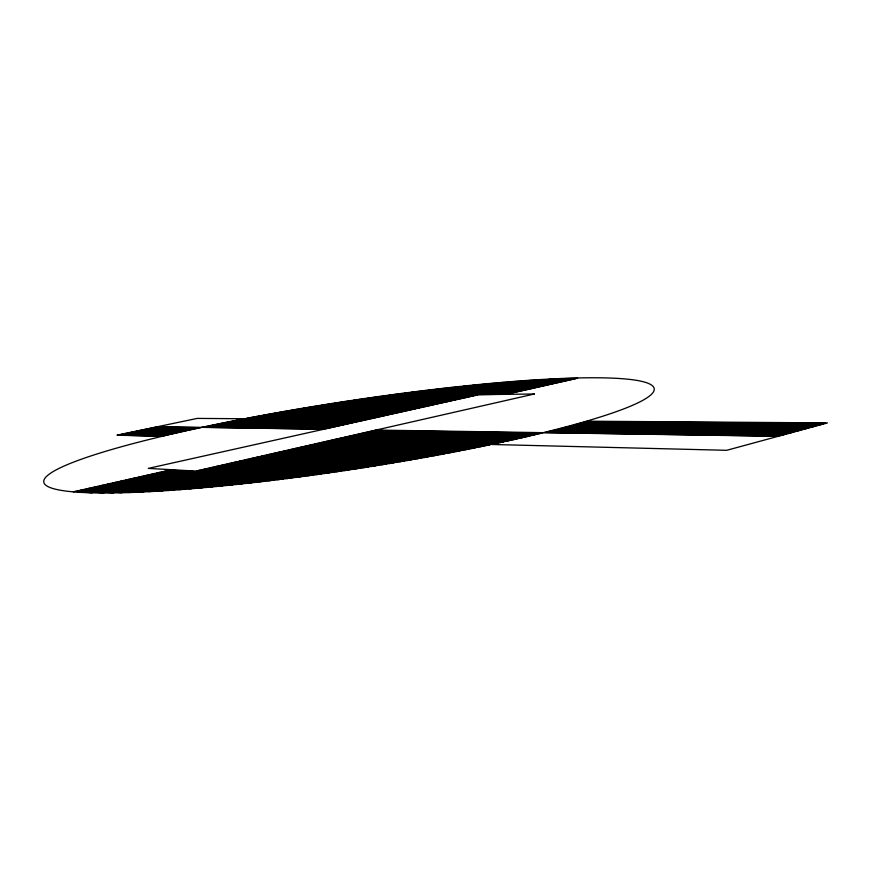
<?xml version="1.0" encoding="UTF-8"?>
<svg xmlns="http://www.w3.org/2000/svg" width="871" height="871" viewBox="0 0 871 871"><rect width="100%" height="100%" fill="white"/><g stroke="black" fill="none" stroke-linecap="round" stroke-linejoin="round"><path stroke-width="1.31" d="M73.349 491.832L171.533 469.709M506.007 394.345L577.593 378.221M564.909 378.602L577.114 378.319M548.621 379.331L575.263 378.743M538.028 379.941L573.401 379.157M529.372 380.496L571.539 379.582M521.805 381.03L569.678 379.996M514.957 381.542L567.805 380.42M508.62 382.042L565.932 380.845M502.698 382.532L564.06 381.269M497.101 383.011L562.187 381.683M491.767 383.49L560.303 382.108M486.66 383.959L558.431 382.532M481.75 384.427L556.536 382.957M477.014 384.884L554.653 383.382M472.42 385.341L552.758 383.806M467.956 385.799L550.864 384.242M463.622 386.245L548.97 384.666M459.387 386.691L547.075 385.091M455.261 387.138L545.17 385.526M451.222 387.573L543.264 385.951M447.259 388.02L541.359 386.376M443.383 388.455L539.443 386.811M439.572 388.891L537.527 387.247M435.838 389.326L535.611 387.671M432.158 389.751L533.694 388.107M428.543 390.186L531.767 388.542M424.972 390.611L529.84 388.978M421.466 391.046L527.913 389.413M418.004 391.471L525.986 389.849M414.585 391.896L524.048 390.284M411.221 392.32L522.11 390.72M407.889 392.745L520.161 391.155M404.601 393.169L518.223 391.591M401.357 393.594L516.274 392.037M398.145 394.019L514.326 392.473M394.966 394.432L512.366 392.908M391.819 394.857L510.417 393.354M388.716 395.282L508.457 393.79M385.635 395.695L506.487 394.236M382.587 396.12L477.362 394.999M379.56 396.534L475.414 395.434M376.577 396.947L473.454 395.87M373.605 397.372L471.494 396.305M370.665 397.786L469.534 396.74M367.747 398.199L467.575 397.187M364.862 398.624L465.604 397.622M361.988 399.038L463.633 398.058M359.146 399.451L461.663 398.504M356.326 399.865L459.692 398.94M353.517 400.279L457.711 399.386M350.741 400.693L455.729 399.822M347.975 401.117L453.747 400.268M345.232 401.531L451.755 400.714M342.51 401.945L449.763 401.15M339.81 402.358L447.77 401.596M337.121 402.772L445.767 402.043M334.453 403.186L443.775 402.489M331.797 403.6L441.771 402.935M329.162 404.013L439.757 403.382M326.549 404.427L437.754 403.828M323.947 404.841L435.74 404.286M321.355 405.255L433.714 404.732M318.786 405.668L431.7 405.178M316.227 406.093L429.675 405.636M313.68 406.507L427.65 406.082M311.154 406.92L425.625 406.539M308.639 407.334L423.589 406.986M306.135 407.748L421.553 407.443M303.652 408.161L419.517 407.9M301.17 408.575L417.47 408.357M298.709 408.989L415.423 408.815M296.26 409.414L413.377 409.272M293.821 409.827L411.33 409.729M291.393 410.241L409.272 410.187M288.987 410.655L407.214 410.644M286.581 411.079L405.146 411.101M284.186 411.493L403.088 411.558M281.812 411.907L401.019 412.027M279.439 412.331L398.951 412.484M277.087 412.745L396.871 412.952M274.735 413.17L394.792 413.409M272.394 413.583L392.712 413.877M270.075 414.008L390.622 414.346M267.756 414.422L388.542 414.803M265.448 414.846L386.441 415.271M263.151 415.26L384.351 415.739M260.865 415.685L382.249 416.207M258.589 416.109L380.148 416.676M256.314 416.523L378.047 417.144M254.06 416.948L375.934 417.623M251.806 417.372L373.822 418.091M249.563 417.797L371.71 418.559M247.331 418.222L369.587 419.038M244.577 418.744L197.26 418.407L116.986 435.184L162.039 436.306M245.11 418.646L367.464 419.506M587.228 421.194L827.45 422.903L726.708 450.307L491.821 444.482M242.9 419.071L365.341 419.985M585.758 421.618L825.621 423.404M240.69 419.495L363.218 420.453M583.81 422.185L823.215 424.057M238.491 419.92L361.084 420.933M581.828 422.751L820.798 424.721M236.302 420.345L358.95 421.412M579.814 423.317L818.37 425.375M234.125 420.769L356.805 421.88M577.789 423.883L815.942 426.039M231.947 421.205L354.66 422.359M575.742 424.449L813.503 426.703M229.792 421.629L352.515 422.838M573.662 425.026L811.064 427.367M227.636 422.054L350.371 423.317M571.572 425.592L808.615 428.031M225.48 422.489L348.215 423.796M569.449 426.169L806.165 428.695M223.346 422.914L346.059 424.286M567.304 426.736L803.715 429.359M221.212 423.35L343.893 424.765M565.137 427.313L801.255 430.034M219.078 423.785L341.726 425.244M562.949 427.89L798.783 430.71M216.966 424.21L339.559 425.734M560.739 428.467L796.312 431.374M214.854 424.645L337.393 426.213M558.507 429.044L793.829 432.049M212.753 425.081L335.215 426.703M556.242 429.621L791.347 432.724M210.662 425.516L333.038 427.182M553.967 430.198L788.854 433.41M208.572 425.952L330.86 427.672M551.659 430.775L786.361 434.085M206.492 426.387L328.672 428.162M549.34 431.363L783.856 434.76M204.413 426.823L326.483 428.641M546.988 431.94L781.352 435.446M202.355 427.258L324.284 429.131M544.615 432.528L778.837 436.131M157.684 426.681L323.762 429.251M376 430.067L778.228 436.295M156.17 426.997L200.297 427.694M374.29 430.448L542.23 433.105M154.156 427.421L198.24 428.14M372.037 430.96L539.813 433.693M152.142 427.835L196.193 428.576M369.783 431.483L537.374 434.281M150.128 428.26L194.157 429.022M367.529 431.994L534.914 434.869M148.114 428.684L192.132 429.457M365.265 432.506L532.431 435.456M146.088 429.109L190.107 429.904M363 433.029L529.927 436.044M144.063 429.534L188.092 430.339M360.725 433.54L527.401 436.632M142.038 429.947L186.078 430.786M358.449 434.063L524.843 437.22M140.002 430.372L184.075 431.232M356.174 434.575L522.273 437.808M137.977 430.797L182.083 431.678M353.887 435.097L519.682 438.396M135.941 431.232L180.09 432.125M351.601 435.62L517.069 438.995M133.894 431.657L178.109 432.571M349.304 436.142L514.423 439.583M131.859 432.081L176.138 433.029M347.017 436.665L511.767 440.171M129.812 432.506L174.167 433.475M344.709 437.188L509.078 440.77M127.765 432.931L172.208 433.921M342.412 437.71L506.378 441.357M125.718 433.366L170.259 434.379M340.104 438.233L503.645 441.956M123.66 433.791L168.31 434.825M337.796 438.766L500.89 442.555M121.602 434.226L166.372 435.282M335.477 439.289L498.114 443.143M119.545 434.651L164.434 435.74M333.158 439.822L495.327 443.742M117.487 435.086L162.507 436.197M330.838 440.345L492.507 444.341M328.509 440.878L489.665 444.939M326.179 441.412L486.802 445.527M323.838 441.945L483.917 446.126M321.508 442.479L480.999 446.725M319.156 443.012L478.07 447.324M316.815 443.546L475.12 447.923M314.464 444.079L472.136 448.521M312.101 444.613L469.142 449.12M309.749 445.157L466.116 449.719M307.376 445.691L463.078 450.318M305.013 446.235L460.008 450.917M302.64 446.769L456.916 451.516M300.266 447.313L453.802 452.114M297.882 447.857L450.666 452.713M295.498 448.402L447.509 453.312M293.102 448.946L444.319 453.922M290.718 449.49L441.118 454.52M288.312 450.035L437.884 455.119M285.917 450.579L434.629 455.718M283.51 451.134L431.352 456.317M281.093 451.679L428.053 456.916M278.676 452.223L424.732 457.515M276.259 452.778L421.379 458.113M273.842 453.334L418.015 458.712M271.414 453.889L414.618 459.311M268.976 454.433L411.199 459.91M266.537 454.989L407.748 460.498M264.098 455.555L404.286 461.097M261.659 456.11L400.791 461.695M259.21 456.665L397.274 462.294M256.749 457.221L393.725 462.882M254.288 457.787L390.164 463.481M251.828 458.342L386.572 464.069M249.356 458.908L382.946 464.668M246.885 459.474L379.31 465.256M244.413 460.03L375.641 465.854M241.931 460.596L371.939 466.442M239.449 461.162L368.215 467.03M236.956 461.728L364.47 467.618M234.462 462.305L360.692 468.206M231.958 462.871L356.892 468.794M229.465 463.437L353.06 469.382M226.95 464.014L349.206 469.959M224.435 464.581L345.319 470.547M221.92 465.158L341.399 471.124M219.405 465.735L337.458 471.701M216.879 466.301L333.484 472.278M214.342 466.878L329.488 472.855M211.805 467.455L325.449 473.432M209.269 468.043L321.388 474.009M206.721 468.62L317.294 474.575M204.173 469.197L313.168 475.141M201.615 469.785L309.02 475.708M199.056 470.362L304.828 476.274M196.498 470.95L300.604 476.84M169.616 470.144L296.347 477.395M167.08 470.71L292.057 477.961M164.532 471.287L287.735 478.517M161.995 471.853L283.369 479.061M159.437 472.43L278.97 479.616M156.889 473.007L274.528 480.161M154.33 473.584L270.054 480.705M151.761 474.162L265.524 481.238M149.202 474.739L260.962 481.772M146.622 475.316L256.357 482.305M144.053 475.904L251.708 482.839M141.461 476.481L247.016 483.361M138.881 477.068L242.269 483.884M136.29 477.646L237.467 484.396M133.688 478.233L232.622 484.907M131.096 478.821L227.712 485.408M128.483 479.409L222.747 485.909M125.881 479.997L217.717 486.399M123.257 480.585L212.622 486.889M120.644 481.173L207.461 487.368M118.021 481.761L202.224 487.836M115.386 482.36L196.9 488.304M112.751 482.948L191.5 488.751M110.116 483.547L185.991 489.197M107.471 484.145L180.384 489.633M104.825 484.733L174.657 490.057M102.168 485.332L168.811 490.46M99.512 485.931L162.812 490.863M96.844 486.53L156.649 491.233M94.177 487.139L150.28 491.592M91.509 487.738L143.693 491.93M88.831 488.337L136.812 492.235M86.142 488.947L129.572 492.507M83.453 489.556L121.864 492.736M80.763 490.155L113.459 492.899M78.063 490.765L103.965 492.964M75.363 491.375L92.108 492.812M534.315 394.008L195.877 471.091L148.277 468.391L478.832 394.672L534.315 394.008M189.345 488.925A308.791 34.132 -8.7 0 0 654.056 390.469A308.791 34.132 -8.7 0 0 203.161 427.084A308.791 34.132 -8.7 0 0 189.345 488.925"/></g></svg>
